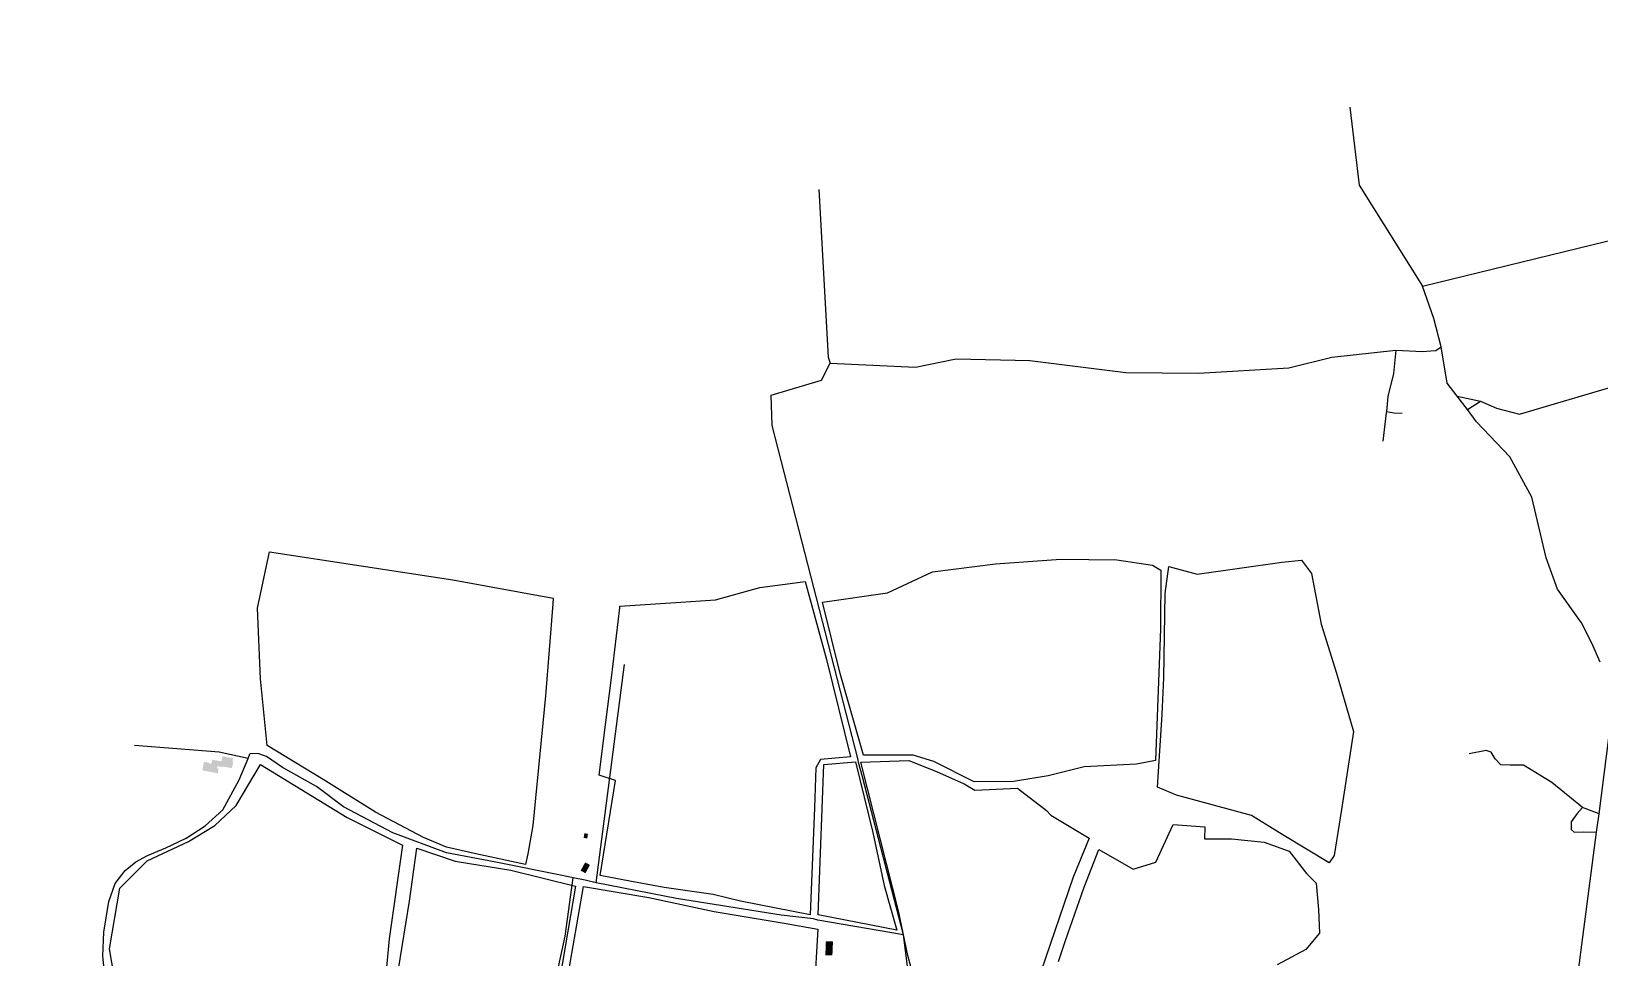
# Model space of a CAD drawing. Header units: metres. Extents: x 495416 to 499623, y 145710 to 148340.
# Drawn here: x 496380 to 498184, y 147276 to 148340 of the extents above; entities that cross this region are included whole.
import ezdxf

# ---------------------------------------------------------------- set-up
doc = ezdxf.new("R2010")
doc.units = ezdxf.units.M
doc.layers.add('Buildings', color=253, linetype='Continuous', lineweight=25, true_color=0xa0a0a4)
doc.layers.add('Fields', color=87, linetype='Continuous', lineweight=25, true_color=0x476d46)
doc.layers.add('Roads', color=56, linetype='Continuous', true_color=0x808000)

msp = doc.modelspace()

# ---------------------------------------------------------------- hatches: boundary and pattern name
at = {"layer": 'Buildings'}
for points in [[(496579, 147500.9), (496584.7, 147499.8), (496584.5, 147499.1), (496587.5, 147498.5), (496588.4, 147503.4), (496599.1, 147501.3), (496600.2, 147507.2), (496612.4, 147504.9), (496611.7, 147501.5), (496612.7, 147501.4), (496611.2, 147493.5), (496600.2, 147495.6), (496600.1, 147494.7), (496594.4, 147495.8), (496593.9, 147493.2), (496595.9, 147492.9), (496594.9, 147487.6), (496577.1, 147491)], [(497016.4, 147418.7), (497020.6, 147418.2), (497019.9, 147412.8), (497015.6, 147413.3)], [(497017.4, 147385.3), (497022.9, 147382.3), (497017.7, 147372.8), (497012.2, 147375.8)], [(497302.4, 147294.3), (497301.7, 147278.3), (497293.6, 147278.6), (497294.2, 147294.6)]]:
    msp.add_hatch(color=256, dxfattribs=at).paths.add_polyline_path(points, flags=0)

# ---------------------------------------------------------------- linework, layer by layer
at = {"layer": 'Fields'}
for p, q in [((496640.7, 147677.6), (496654.2, 147742.4)), ((496654.2, 147742.4), (496865.3, 147709.9)), ((497417, 147719.4), (497489.3, 147728.5)), ((497489.3, 147728.5), (497564.6, 147733.8)), ((497564.6, 147733.8), (497628.8, 147733)), ((497628.8, 147733), (497669.9, 147726.7)), ((497669.9, 147726.7), (497679.3, 147721.1)), ((497679.3, 147721.1), (497678.9, 147653.8)), ((497684.5, 147694.3), (497688.6, 147725.5)), ((497688.6, 147725.5), (497721.1, 147716.4)), ((497721.1, 147716.4), (497818.5, 147730.5)), ((497818.5, 147730.5), (497841.3, 147732.7)), ((497841.3, 147732.7), (497852.7, 147717.4)), ((496865.3, 147709.9), (496980.5, 147689.1)), ((497218.1, 147701.3), (497270.2, 147708.2)), ((497270.2, 147708.2), (497294.9, 147618.6)), ((497365, 147695.2), (497417, 147719.4)), ((497852.7, 147717.4), (497863.9, 147659.2)), ((496980.5, 147689.1), (496980, 147682.4)), ((497057.4, 147679.6), (497121.8, 147683.9)), ((497121.8, 147683.9), (497167.1, 147687.2)), ((497167.1, 147687.2), (497218.1, 147701.3)), ((497290.3, 147684.2), (497365, 147695.2)), ((497310.8, 147602.5), (497290.3, 147684.2)), ((497683, 147597.3), (497684.5, 147694.3)), ((496644, 147596.3), (496640.7, 147677.6)), ((496980, 147682.4), (496971.9, 147576.7)), ((497047.6, 147597.2), (497057.2, 147677.9)), ((497057.2, 147677.9), (497057.4, 147679.6)), ((497678.9, 147653.8), (497673.3, 147502.3)), ((497863.9, 147659.2), (497881.6, 147602.6)), ((497294.9, 147618.6), (497322.5, 147506.5)), ((496651.6, 147519.5), (496644, 147596.3)), ((497041.2, 147546.3), (497047.6, 147597.2)), ((497337.3, 147508.6), (497310.8, 147602.5)), ((497681.1, 147555.2), (497683, 147597.3)), ((497881.6, 147602.6), (497901, 147535.6)), ((496971.9, 147576.7), (496957.3, 147427.6)), ((497033.6, 147485.4), (497041.2, 147546.3)), ((497675.7, 147471.7), (497681.1, 147555.2)), ((497901, 147535.6), (497887.3, 147446.1)), ((496715.9, 147480.5), (496651.6, 147519.5)), ((497288.1, 147503.5), (497282.6, 147493.8)), ((497322.5, 147506.5), (497288.1, 147503.5)), ((497394.6, 147508.5), (497337.3, 147508.6)), ((497418.4, 147501.1), (497394.6, 147508.5)), ((496616.1, 147450.8), (496644, 147497.9)), ((496644, 147497.9), (496743.7, 147436.9)), ((497052.2, 147479.2), (497033.6, 147485.4)), ((497282.6, 147493.8), (497281, 147447.8)), ((497287.7, 147386), (497291.7, 147497.6)), ((497291.7, 147497.6), (497328.3, 147500.7)), ((497328.3, 147500.7), (497348.1, 147419.5)), ((497334.5, 147500.3), (497389.5, 147502.5)), ((497357.1, 147411.3), (497334.5, 147500.3)), ((497389.5, 147502.5), (497421.5, 147489.8)), ((497464.9, 147477.9), (497418.4, 147501.1)), ((497421.5, 147489.8), (497453.3, 147475.5)), ((497591.4, 147495), (497549.9, 147484.7)), ((497651.4, 147498.1), (497591.4, 147495)), ((497673.3, 147502.3), (497651.4, 147498.1)), ((496776.4, 147443), (496715.9, 147480.5)), ((497034.5, 147370.1), (497052.2, 147479.2)), ((497453.3, 147475.5), (497465.5, 147468.3)), ((497509.9, 147478.2), (497464.9, 147477.9)), ((497465.5, 147468.3), (497514.5, 147470.4)), ((497549.9, 147484.7), (497509.9, 147478.2)), ((497514.5, 147470.4), (497548.1, 147445)), ((497697.6, 147462.4), (497675.7, 147471.7)), ((496591.6, 147427.5), (496616.1, 147450.8)), ((497783.9, 147439.1), (497697.6, 147462.4)), ((496743.7, 147436.9), (496807.3, 147405)), ((496831.4, 147413.9), (496776.4, 147443)), ((497281, 147447.8), (497276, 147325)), ((497548.1, 147445), (497552.9, 147439.6)), ((497552.9, 147439.6), (497597, 147413.2)), ((497820.8, 147416.2), (497783.9, 147439.1)), ((497887.3, 147446.1), (497878.8, 147393.3)), ((496561, 147409.1), (496591.6, 147427.5)), ((496858, 147402.6), (496831.4, 147413.9)), ((496957.3, 147427.6), (496951.6, 147395.2)), ((497348.1, 147419.5), (497361.4, 147358.8)), ((497597, 147413.2), (497578.8, 147368.1)), ((497673.8, 147385.5), (497693.7, 147428.8)), ((497693.7, 147428.8), (497730, 147426.3)), ((497730, 147426.3), (497729.6, 147412.2)), ((497873, 147384.9), (497820.8, 147416.2)), ((496513.7, 147387.2), (496561, 147409.1)), ((496807.3, 147405), (496791.9, 147297.5)), ((496815.3, 147340.7), (496823.7, 147401.4)), ((496823.7, 147401.4), (496867.9, 147386.5)), ((496891.5, 147395.2), (496858, 147402.6)), ((496948.9, 147382.9), (496891.5, 147395.2)), ((496951.6, 147395.2), (496948.9, 147382.9)), ((497377.8, 147329.5), (497357.1, 147411.3)), ((497591.2, 147356.8), (497608.1, 147400)), ((497608.1, 147400), (497647.5, 147377.5)), ((497729.6, 147412.2), (497760.9, 147412.2)), ((497760.9, 147412.2), (497798.4, 147408.5)), ((497798.4, 147408.5), (497827, 147398)), ((497827, 147398), (497846.8, 147372.5)), ((496482, 147355.6), (496513.7, 147387.2)), ((496867.9, 147386.5), (496932, 147376.2)), ((497285.2, 147324.8), (497287.7, 147386)), ((497647.5, 147377.5), (497673.8, 147385.5)), ((497878.8, 147393.3), (497873, 147384.9)), ((496932, 147376.2), (497006.2, 147357.9)), ((497068.9, 147363.6), (497034.5, 147370.1)), ((497108.2, 147356.4), (497068.9, 147363.6)), ((497578.8, 147368.1), (497541.4, 147259.3)), ((497846.8, 147372.5), (497858, 147361.4)), ((497858, 147361.4), (497860.7, 147331.1)), ((496470.2, 147285.9), (496482, 147355.6)), ((497006.2, 147357.9), (496984.1, 147228)), ((496992.6, 147227.2), (497015.6, 147357.7)), ((497015.6, 147357.7), (497090.4, 147344.8)), ((497090.4, 147344.8), (497165.6, 147328.9)), ((497164.7, 147348.3), (497108.2, 147356.4)), ((497195.9, 147340.8), (497164.7, 147348.3)), ((497276, 147325), (497195.9, 147340.8)), ((497361.4, 147358.8), (497375.7, 147307.2)), ((497569.7, 147295.4), (497591.2, 147356.8)), ((496795.9, 147220.1), (496815.3, 147340.7)), ((497165.6, 147328.9), (497246.1, 147315.2)), ((497375.7, 147307.2), (497285.2, 147324.8)), ((497388.6, 147278.2), (497377.8, 147329.5)), ((497860.7, 147331.1), (497861.9, 147303.9)), ((497246.1, 147315.2), (497285.1, 147308.4)), ((497285.1, 147308.4), (497279.7, 147220.1)), ((496791.9, 147297.5), (496779.7, 147170.4)), ((497561.6, 147271.5), (497569.7, 147295.4)), ((497861.9, 147303.9), (497846.3, 147285.2)), ((496479.1, 147234.1), (496470.2, 147285.9)), ((497397.1, 147245.6), (497388.6, 147278.2)), ((497846.3, 147285.2), (497813.4, 147267.5))]:
    msp.add_line(p, q, dxfattribs=at)
at = {"layer": 'Roads'}
for points in [[(498001.9, 147978), (497993.3, 148010.3), (497980.2, 148047.5), (498208.2, 148103), (498328.3, 148134.8), (498420.8, 148169.9), (498529.2, 148215.3), (498597.9, 148239.2), (498856.1, 148296.3), (499046.9, 148340.4), (499060.4, 148339.1), (499081.5, 148328.3), (499112.7, 148315.2)], [(498032.1, 147905.8), (498047.1, 147915.3), (498065.3, 147907.2), (498091.9, 147900.4), (498216.7, 147937.3), (498282.3, 147958.3), (498311.5, 147967.4), (498343.6, 147975.5), (498392.8, 147979.6), (498437.2, 147983.6), (498521.2, 147995.5), (498591.6, 148024.5), (498630.5, 148035.1), (498722.2, 148083.1), (498765.2, 148138.7), (498798.3, 148177.4), (498834.3, 148196.8), (498903.4, 148214.5), (498948.5, 148229.4), (498954.3, 148231.3), (499021.1, 148265), (499112.7, 148315.2)], [(497896.7, 148253.3), (497907.6, 148163.8), (497980.2, 148047.5)], [(497286, 148158.8), (497297, 147966), (497299, 147959.1)], [(497299, 147959.1), (497397.1, 147954.4), (497444, 147964.1), (497528.6, 147962.2), (497639.2, 147948.4), (497722.7, 147947.4), (497826.5, 147953.6), (497876, 147966), (497949.7, 147973.9), (497980.3, 147972.6), (497989.9, 147973.3), (497995.9, 147973.7), (498001.9, 147978)], [(497949.7, 147973.9), (497947, 147947.2), (497940.6, 147920.6), (497938.9, 147903.4), (497938.7, 147901.8), (497934.8, 147869.5)], [(498008.7, 147935.9), (498001.9, 147978)], [(497289.2, 147939.6), (497299, 147959.1)], [(497231.1, 147922.1), (497289.2, 147939.6)], [(497383.4, 147301.8), (497336.2, 147483.4), (497331.9, 147500.2), (497331.2, 147503.1), (497232.4, 147887.3), (497231.1, 147922.1)], [(498032.1, 147905.8), (498020.2, 147921), (498008.7, 147935.9)], [(498020.2, 147921), (498047.1, 147915.3)], [(497938.9, 147903.4), (497947.4, 147902.1), (497956.9, 147901.6)], [(498106, 147804.9), (498080.8, 147851.4), (498042.6, 147891.5), (498032.1, 147905.8)], [(498184.8, 147615.2), (498175.2, 147637.2), (498163.3, 147660.5), (498135.5, 147699.3), (498122.5, 147735.4), (498106, 147804.9)], [(497030, 147361.7), (497062.6, 147612.7)], [(498194.8, 146788.3), (498184, 146829), (498146.6, 146969.1), (498142.6, 147000.9), (498145.3, 147061.9), (498147.4, 147086.3), (498149.5, 147160.9), (498157.5, 147243.2), (498180.6, 147420), (498183.4, 147441.2), (498197.9, 147552.6)], [(496380.4, 147023), (496400.3, 147035), (496422.4, 147056.3), (496431.3, 147074.6), (496438.4, 147100.4), (496440.1, 147106.7), (496455.4, 147142.4), (496470.6, 147175.7), (496473.8, 147202.7), (496465.7, 147248.6), (496462.6, 147277.3), (496463.8, 147305), (496469.7, 147340.1), (496477, 147360.9), (496488.3, 147376), (496500.7, 147386), (496514, 147393), (496535.2, 147401.9), (496558.4, 147413.2), (496580.2, 147427.3), (496600.8, 147445.6), (496619.6, 147480.2), (496629.7, 147504.8), (496631.6, 147509.9)], [(496629.7, 147504.8), (496596.6, 147512), (496499, 147519.5)], [(497280, 147320.4), (497242.6, 147324.5), (497122.4, 147343.8), (497030, 147361.7), (497017.2, 147364.7), (497003.5, 147367.6), (496989.1, 147370.7), (496914.7, 147385.4), (496857.9, 147396.3), (496796.3, 147419.3), (496739.6, 147449.1), (496708.4, 147472.4), (496669.1, 147494.4), (496651, 147507.1), (496641, 147510.5), (496631.6, 147509.9)], [(498183.4, 147441.2), (498164.4, 147448.4), (498129.3, 147477), (498096.4, 147497.1), (498081.1, 147496.9), (498070.3, 147497.3), (498063.9, 147504.4), (498059.3, 147511.9), (498053.6, 147513.9), (498034, 147510)], [(498164.4, 147448.4), (498158.4, 147441.3), (498151.2, 147432), (498151.4, 147423.2), (498154.8, 147420), (498165.7, 147420.4), (498180.6, 147420)], [(496912.7, 146737.6), (496932.8, 146781.8), (496945.1, 146806.8), (496945.4, 146863.3), (496947.1, 146977.4), (496948.6, 147043.6), (496948.5, 147092.1), (496974, 147206.9), (496994.3, 147300.4), (497003.5, 147367.6)], [(497388.1, 147265.9), (497383.4, 147301.8), (497284.8, 147319), (497280, 147320.4)]]:
    msp.add_lwpolyline(points, dxfattribs=at)

doc.saveas('drawing.dxf')
